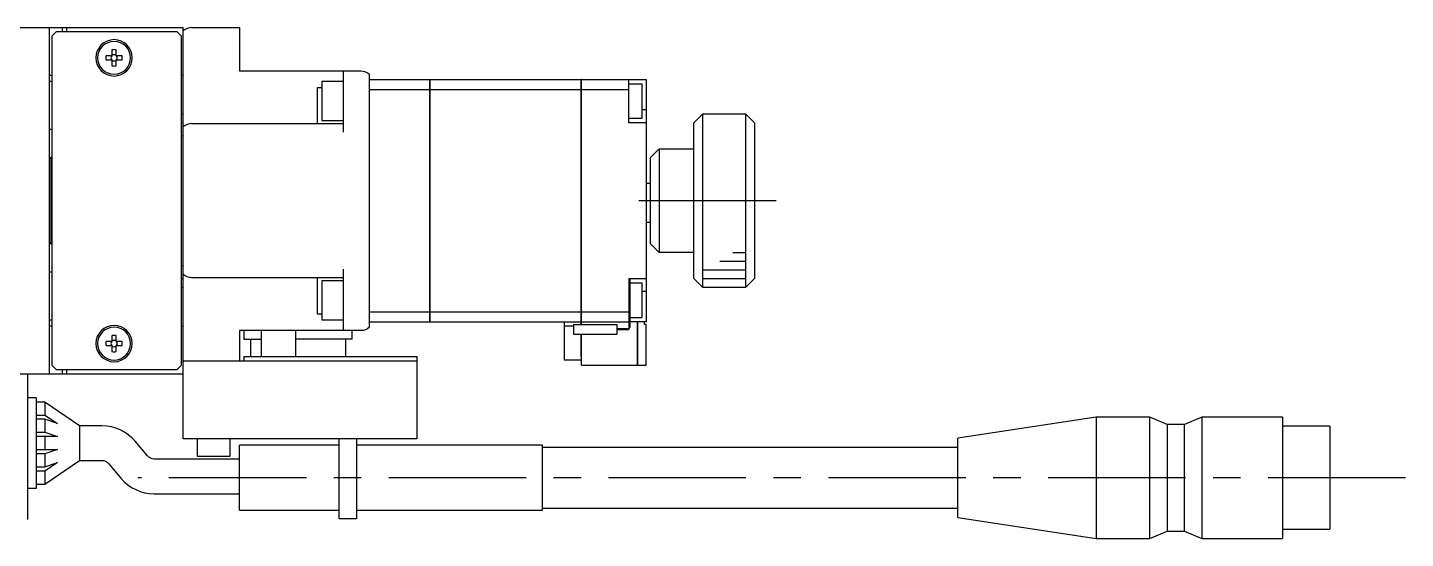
# Model space of a CAD drawing. Extents: x 0 to 659, y -8 to 385.
# Drawn here: x 500 to 659.2, y 233.3 to 292.3 of the extents above; entities that cross this region are included whole.
import ezdxf

# ---------------------------------------------------------------- set-up
doc = ezdxf.new("R2010")
doc.units = 0
doc.header["$LTSCALE"] = 0.5
doc.linetypes.add('CENTER', pattern=[50.8, 31.75, -6.35, 6.35, -6.35])
for name, color, linetype in [('MSM_CENTER', 1, 'CENTER'), ('MSM_CONTINUOUS', 7, 'CONTINUOUS'), ('MSM_NARROW', 5, 'CONTINUOUS')]:
    doc.layers.add(name, color=color, linetype=linetype)

msp = doc.modelspace()

# ---------------------------------------------------------------- linework, layer by layer
at = {"layer": 'MSM_CENTER'}
for p, q in [((586.47, 272.31), (568.47, 272.31)), ((659.19, 240.31), (512.72, 240.31))]:
    msp.add_line(p, q, dxfattribs=at)
at = {"layer": 'MSM_CONTINUOUS'}
for p, q in [((480.47, 292.31), (517.97, 292.31)), ((502.47, 292.31), (502.47, 252.31)), ((503.27, 291.81), (502.77, 291.31)), ((517.27, 291.81), (503.27, 291.81)), ((503.97, 292.31), (503.97, 291.81)), ((504.47, 292.31), (504.47, 291.81)), ((517.77, 291.31), (517.27, 291.81)), ((517.97, 244.81), (517.97, 292.31)), ((518.97, 292.31), (524.47, 292.31)), ((524.47, 292.31), (524.47, 287.31)), ((502.77, 291.31), (502.77, 253.31)), ((517.77, 253.31), (517.77, 291.31)), ((509.73, 289.05), (509.05, 289.05)), ((509.05, 288.57), (509.73, 288.57)), ((509.73, 289.72), (509.73, 289.05)), ((509.73, 288.57), (509.73, 287.89)), ((510.21, 289.05), (510.21, 289.72)), ((510.89, 289.05), (510.21, 289.05)), ((510.21, 287.89), (510.21, 288.57)), ((510.21, 288.57), (510.89, 288.57)), ((502.47, 286.81), (502.77, 286.81)), ((517.97, 286.81), (517.77, 286.81)), ((524.47, 287.31), (538.47, 287.31)), ((536.47, 280.21), (536.47, 287.31)), ((539.47, 257.69), (539.47, 286.92)), ((502.77, 286.06), (502.47, 286.06)), ((533.47, 285.39), (533.97, 285.39)), ((533.47, 281.21), (533.47, 285.39)), ((533.97, 286.06), (533.97, 281.56)), ((536.47, 286.06), (533.97, 286.06)), ((539.47, 286.31), (546.46, 286.31)), ((539.47, 285.15), (546.46, 285.15)), ((546.46, 258.31), (546.46, 286.31)), ((546.47, 286.3), (546.46, 286.3)), ((546.47, 285.15), (546.46, 285.15)), ((546.47, 286.31), (563.96, 286.31)), ((546.47, 286.31), (546.47, 258.31)), ((546.47, 285.15), (563.96, 285.15)), ((563.96, 258.01), (563.96, 286.31)), ((563.97, 286.3), (563.96, 286.3)), ((563.97, 285.15), (563.96, 285.15)), ((563.97, 286.31), (571.47, 286.31)), ((563.97, 258.01), (563.97, 286.31)), ((563.97, 285.15), (569.47, 285.15)), ((569.47, 281.31), (569.47, 286.31)), ((569.47, 285.81), (570.97, 285.81)), ((570.97, 285.81), (570.97, 281.81)), ((571.47, 286.31), (571.47, 258.31)), ((517.97, 282.31), (517.77, 282.31)), ((571.47, 282.81), (570.97, 282.81)), ((577.97, 282.31), (576.97, 281.31)), ((577.97, 282.31), (577.97, 262.31)), ((582.97, 282.31), (577.97, 282.31)), ((582.97, 262.31), (582.97, 282.31)), ((583.97, 281.31), (582.97, 282.31)), ((502.47, 280.56), (502.77, 280.56)), ((517.77, 281.31), (517.97, 281.31)), ((518.97, 281.21), (536.47, 281.21)), ((533.97, 281.56), (536.47, 281.56)), ((570.97, 281.81), (569.47, 281.81)), ((571.47, 281.31), (569.47, 281.31)), ((576.97, 263.31), (576.97, 281.31)), ((583.97, 281.31), (583.97, 263.31)), ((517.97, 279.81), (517.77, 279.81)), ((502.67, 277.31), (502.47, 277.11)), ((502.67, 277.31), (502.67, 267.31)), ((502.77, 277.31), (502.67, 277.31)), ((572.97, 278.31), (571.97, 277.31)), ((571.97, 267.31), (571.97, 277.31)), ((572.97, 278.31), (576.97, 278.31)), ((572.97, 278.31), (572.97, 266.31)), ((571.97, 274.31), (571.47, 274.31)), ((571.97, 269.81), (571.47, 269.81)), ((502.47, 267.51), (502.67, 267.31)), ((502.67, 267.31), (502.77, 267.31)), ((571.97, 267.31), (572.97, 266.31)), ((576.97, 266.31), (572.97, 266.31)), ((517.77, 264.81), (517.97, 264.81)), ((536.47, 257.31), (536.47, 264.41)), ((502.77, 264.06), (502.47, 264.06)), ((517.77, 263.31), (517.97, 263.31)), ((536.47, 263.41), (518.97, 263.41)), ((533.47, 259.22), (533.47, 263.41)), ((533.97, 263.06), (533.97, 258.56)), ((536.47, 263.06), (533.97, 263.06)), ((569.47, 263.31), (571.47, 263.31)), ((569.47, 263.31), (569.47, 257.71)), ((569.57, 263.31), (569.57, 257.71)), ((569.57, 262.81), (570.97, 262.81)), ((570.97, 262.81), (570.97, 258.81)), ((576.97, 263.31), (577.97, 262.31)), ((582.97, 262.31), (583.97, 263.31)), ((517.77, 262.31), (517.97, 262.31)), ((571.47, 261.81), (570.97, 261.81)), ((577.97, 262.31), (582.97, 262.31)), ((502.47, 258.56), (502.77, 258.56)), ((533.97, 259.22), (533.47, 259.22)), ((533.97, 258.56), (536.47, 258.56)), ((539.47, 259.46), (546.46, 259.46)), ((539.47, 258.31), (546.46, 258.31)), ((546.47, 259.46), (546.46, 259.46)), ((546.47, 258.32), (546.46, 258.32)), ((546.47, 259.46), (563.96, 259.46)), ((546.47, 258.31), (563.96, 258.31)), ((561.97, 258.31), (561.97, 253.91)), ((563.07, 258.01), (563.07, 256.91)), ((563.07, 258.01), (568.07, 258.01)), ((563.97, 259.46), (563.96, 259.46)), ((563.97, 258.32), (563.96, 258.32)), ((563.97, 259.46), (569.47, 259.46)), ((563.97, 258.31), (569.47, 258.31)), ((568.07, 258.01), (568.07, 256.91)), ((569.47, 258.81), (570.97, 258.81)), ((571.47, 258.31), (569.57, 258.31)), ((570.46, 253.31), (570.46, 258.31)), ((570.47, 258.31), (570.47, 253.31)), ((571.27, 258.01), (571.27, 258.31)), ((571.47, 258.01), (571.27, 258.01)), ((571.47, 253.31), (571.47, 258.01)), ((502.77, 257.81), (502.47, 257.81)), ((509.73, 256.72), (509.73, 256.05)), ((510.21, 256.05), (510.21, 256.72)), ((517.77, 257.81), (517.97, 257.81)), ((524.47, 257.31), (524.47, 253.81)), ((538.47, 257.31), (524.47, 257.31)), ((524.97, 257.31), (524.97, 256.31)), ((526.97, 257.31), (526.97, 254.31)), ((530.97, 254.31), (530.97, 257.31)), ((537.47, 256.31), (537.47, 257.31)), ((563.07, 257.81), (561.97, 257.81)), ((563.07, 256.91), (568.07, 256.91)), ((563.96, 254.31), (563.96, 256.91)), ((563.97, 253.31), (563.97, 256.91)), ((569.27, 257.51), (568.07, 257.51)), ((569.27, 257.41), (568.07, 257.41)), ((509.73, 256.05), (509.05, 256.05)), ((509.05, 255.57), (509.73, 255.57)), ((509.73, 255.57), (509.73, 254.89)), ((510.89, 256.05), (510.21, 256.05)), ((510.21, 254.89), (510.21, 255.57)), ((510.21, 255.57), (510.89, 255.57)), ((524.97, 256.31), (526.97, 256.31)), ((525.72, 256.31), (525.72, 254.31)), ((537.47, 256.31), (530.97, 256.31)), ((536.72, 256.31), (536.72, 254.31)), ((502.77, 253.31), (503.27, 252.81)), ((517.27, 252.81), (517.77, 253.31)), ((517.97, 253.81), (544.97, 253.81)), ((524.97, 254.31), (544.97, 254.31)), ((524.97, 254.31), (524.97, 253.81)), ((544.97, 254.31), (544.97, 244.81)), ((563.97, 253.91), (561.97, 253.91)), ((563.97, 254.31), (563.96, 254.31)), ((563.97, 253.31), (570.46, 253.31)), ((570.47, 253.32), (570.46, 253.32)), ((570.47, 253.31), (571.47, 253.31)), ((440.47, 252.31), (517.97, 252.31)), ((499.97, 252.31), (499.97, 235.51)), ((503.27, 252.81), (517.27, 252.81)), ((503.97, 252.81), (503.97, 252.31)), ((504.47, 252.81), (504.47, 252.31)), ((500.97, 249.56), (499.97, 249.56)), ((500.97, 249.56), (500.97, 239.06)), ((501.97, 249.06), (500.97, 249.06)), ((505.97, 246.31), (501.97, 249.06)), ((501.97, 249.06), (501.97, 247.56)), ((500.97, 247.56), (501.97, 247.56)), ((501.97, 247.06), (500.97, 247.06)), ((501.97, 247.56), (503.43, 246.56)), ((503.43, 246.56), (501.97, 247.06)), ((501.97, 247.06), (501.97, 245.56)), ((623.47, 247.31), (607.47, 244.88)), ((629.67, 247.31), (623.47, 247.31)), ((623.47, 247.31), (623.47, 233.31)), ((631.67, 246.46), (629.67, 247.31)), ((629.67, 233.31), (629.67, 247.31)), ((635.67, 247.31), (633.67, 246.46)), ((644.97, 247.31), (635.67, 247.31)), ((635.67, 247.31), (635.67, 233.31)), ((644.97, 247.31), (644.97, 233.31)), ((500.97, 245.56), (501.97, 245.56)), ((501.97, 245.56), (503.43, 245.06)), ((508.57, 246.31), (505.97, 246.31)), ((505.97, 246.31), (505.97, 242.31)), ((633.67, 246.46), (631.67, 246.46)), ((631.67, 246.46), (631.67, 234.16)), ((633.67, 234.16), (633.67, 246.46)), ((650.47, 246.26), (644.97, 246.26)), ((650.47, 246.26), (650.47, 234.36)), ((503.43, 245.06), (500.97, 245.06)), ((501.97, 245.06), (501.97, 243.56)), ((513.82, 242.83), (512.4, 244.52)), ((544.97, 244.81), (517.97, 244.81)), ((519.57, 244.81), (519.57, 242.81)), ((523.37, 242.81), (523.37, 244.81)), ((535.97, 244.06), (524.47, 244.06)), ((524.47, 236.56), (524.47, 244.06)), ((535.97, 235.56), (535.97, 244.81)), ((537.97, 244.81), (537.97, 235.56)), ((559.47, 244.06), (537.97, 244.06)), ((559.47, 236.56), (559.47, 244.06)), ((607.47, 243.81), (559.47, 243.81)), ((607.47, 235.74), (607.47, 244.88)), ((500.97, 243.56), (503.43, 243.56)), ((501.97, 243.06), (500.97, 243.06)), ((503.43, 243.56), (501.97, 243.06)), ((501.97, 243.06), (501.97, 241.56)), ((501.97, 239.56), (505.97, 242.31)), ((503.43, 242.06), (501.97, 241.06)), ((501.97, 241.56), (503.43, 242.06)), ((505.97, 242.31), (508.57, 242.31)), ((524.47, 242.47), (514.59, 242.47)), ((519.57, 242.81), (523.37, 242.81)), ((500.97, 241.56), (501.97, 241.56)), ((501.97, 241.06), (500.97, 241.06)), ((501.97, 241.06), (501.97, 239.56)), ((509.34, 241.95), (510.76, 240.26)), ((500.97, 239.06), (499.97, 239.06)), ((500.97, 239.56), (501.97, 239.56)), ((514.59, 238.47), (524.47, 238.47)), ((524.47, 236.56), (535.97, 236.56)), ((537.97, 236.56), (559.47, 236.56)), ((559.47, 236.81), (607.47, 236.81)), ((607.47, 235.74), (623.47, 233.31)), ((537.97, 235.56), (535.97, 235.56)), ((629.67, 233.31), (631.67, 234.16)), ((631.67, 234.16), (633.67, 234.16)), ((633.67, 234.16), (635.67, 233.31)), ((644.97, 234.36), (650.47, 234.36)), ((623.47, 233.31), (629.67, 233.31)), ((635.67, 233.31), (644.97, 233.31))]:
    msp.add_line(p, q, dxfattribs=at)
at = {"layer": 'MSM_CONTINUOUS', "extrusion": (0, 0, -1)}
for centre, radius in [((-509.97, 288.81), 2.1), ((-509.97, 288.81), 1.9), ((-509.97, 255.81), 2.1), ((-509.97, 255.81), 1.9)]:
    msp.add_circle(centre, radius, dxfattribs=at)
at = {"layer": 'MSM_CONTINUOUS'}
for centre, radius, start, end in [((518.97, 290.81), 1.5, 90, 131.8103), ((509.97, 288.81), 0.95, 165.3667, 194.6333), ((509.97, 288.81), 0.365, 138.8496, 221.1504), ((509.97, 288.81), 0.95, 75.3667, 104.6333), ((509.97, 288.81), 0.365, 48.8496, 131.1504), ((509.97, 288.81), 0.365, 228.8496, 311.1504), ((509.97, 288.81), 0.365, 318.8496, 41.1504), ((509.97, 288.81), 0.95, 345.3667, 14.6333), ((509.97, 288.81), 0.95, 255.3667, 284.6333), ((518.97, 279.71), 1.5, 90, 131.8103), ((509.97, 255.81), 0.95, 75.3667, 104.6333), ((569.27, 257.71), 0.3, 270, 0), ((509.97, 255.81), 0.95, 165.3667, 194.6333), ((509.97, 255.81), 0.365, 138.8496, 221.1504), ((509.97, 255.81), 0.365, 48.8496, 131.1504), ((509.97, 255.81), 0.365, 228.8496, 311.1504), ((509.97, 255.81), 0.95, 255.3667, 284.6333), ((509.97, 255.81), 0.365, 318.8496, 41.1504), ((509.97, 255.81), 0.95, 345.3667, 14.6333), ((508.57, 241.31), 5, 40, 90), ((514.59, 243.47), 5, 220, 270)]:
    msp.add_arc(centre, radius, start, end, dxfattribs=at)
at = {"layer": 'MSM_CONTINUOUS', "extrusion": (0, 0, -1)}
for centre, radius, start, end in [((-538.47, 285.81), 1.5, 90, 131.8103), ((-518.97, 264.91), 1.5, 270, 311.8103), ((-538.47, 258.81), 1.5, 228.1897, 270), ((-569.27, 257.71), 0.2, 180, 270), ((-508.57, 241.31), 1, 90, 140), ((-514.59, 243.47), 1, 270, 320)]:
    msp.add_arc(centre, radius, start, end, dxfattribs=at)
at = {"layer": 'MSM_NARROW'}
for p, q in [((581.47, 266.31), (582.97, 266.31)), ((577.97, 264.31), (582.97, 264.31)), ((579.97, 265.31), (582.97, 265.31)), ((577.97, 263.31), (582.97, 263.31))]:
    msp.add_line(p, q, dxfattribs=at)

doc.saveas('drawing.dxf')
